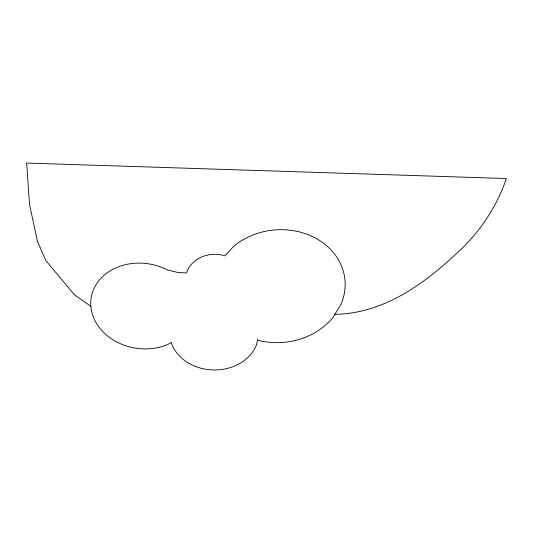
<?xml version="1.0" encoding="UTF-8"?>
<svg xmlns="http://www.w3.org/2000/svg" width="533" height="533" viewBox="0 0 533 533"><rect width="100%" height="100%" fill="white"/><g stroke="black" fill="none" stroke-linecap="round" stroke-linejoin="round"><path stroke-width="0.8" d="M334.877 314.29C380.589 313.87 420.71 286.747 453.05 256.606A175.957 161.912 -26.2 0 0 506.35 178.522L26.65 163.051L29.515 204.445L37.483 241.369L45.771 260.457L74.527 294.889L90.843 306.288M257.552 339.954L256.486 344.851A44.399 36.417 1.5 0 1 213.486 369.949A44.399 36.417 1.5 0 1 171.426 343.085L171.313 342.419L168.688 344.018A51.634 42.653 9.2 0 1 103.309 332.099A51.634 42.653 9.2 0 1 102.296 276.927A51.634 42.653 9.2 0 1 167.335 269.931L178.275 272.59L186.53 272.929A29.741 25.477 2.4 0 1 223.653 255.427L224.826 255.887L233.787 246.219A66.192 56.391 -5.5 0 1 315.836 238.284A66.192 56.391 -5.5 0 1 340.847 304.616L332.878 317.535A66.192 56.391 -5.5 0 1 259.145 340.54L257.552 339.954"/></g></svg>
